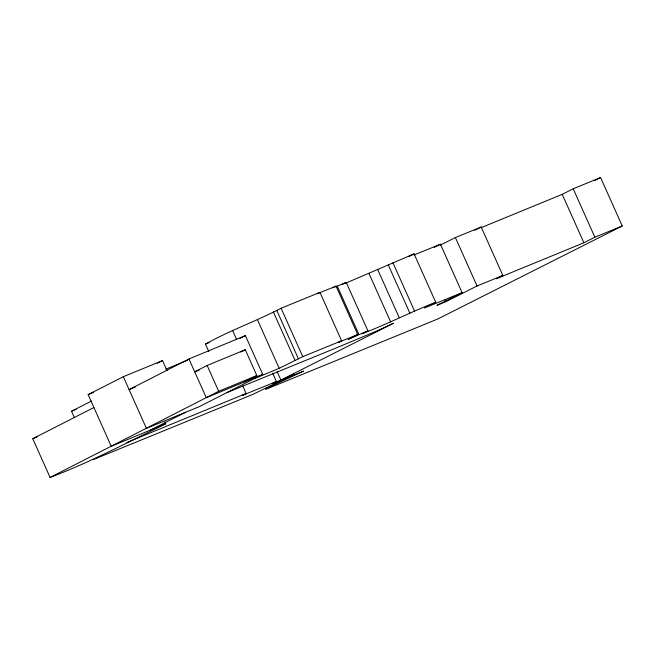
<?xml version="1.0" encoding="UTF-8"?>
<svg xmlns="http://www.w3.org/2000/svg" width="655" height="655" viewBox="0 0 655 655"><rect width="100%" height="100%" fill="white"/><g stroke="black" fill="none" stroke-linecap="round" stroke-linejoin="round"><path stroke-width="0.98" d="M272.652 373.121L276.402 381.497L272.914 383.306L280.905 380.056L393.483 323.243L376.862 330.971L336.277 347.911L227.121 392.501M244.258 381.98L256.825 375.577L245.273 349.745L207.144 365.457L194.74 371.884L199.366 369.969M256.825 375.577L218.696 391.289L50.083 477.446L32.75 438.703L93.911 407.525M208.798 351.53L205.465 344.08C229.864 330.382 256.359 321.196 281.101 308.235L319.943 292.367L341.607 340.796L338.856 342.172L357.712 334.549L336.048 286.129L317.2 293.751L319.943 292.367M254.165 378.721L279.186 368.323L302.766 356.656L341.607 340.796M157.282 363.271L162.514 360.594L167.05 370.746M162.514 360.594L123.312 376.699L146.417 428.354L199.431 406.599L262.712 374.357L245.379 335.622L188.959 358.973L129.084 389.619L135.716 386.892M342.18 284.45L346.225 282.37L367.889 330.791L362.223 333.706C387.146 324.151 410.865 311.96 435.747 302.299L414.083 253.878L345.152 283.394M185.619 412.249L150.208 430.188M164.929 421.926L165.756 423.769L111.244 446.268L88.138 394.613L123.312 376.699M74.449 417.743L71.526 411.225L91.544 401.016M239.959 338.381L245.379 335.622M240.786 352.038L245.273 349.745M50.083 477.446C89.915 462.324 127.569 442.469 165.756 423.769M332.584 287.889L336.048 286.129M357.712 334.549L348.182 339.396L367.889 330.791M474.744 230.282L481.188 227.023L502.852 275.452L496.4 278.711L583.892 242.768L594.871 237.2L622.25 225.983L600.586 177.554L573.207 188.779L562.227 194.347L481.327 227.58M242.809 386.065L246.141 393.508L242.653 395.284L276.402 381.497M335.622 286.882L346.225 282.37M408.876 256.506L414.083 253.878M434.15 247.402L440.438 244.225L462.102 292.654L436.95 305.336L445.818 301.718L477.053 285.981L502.852 275.452M440.217 245.199L455.389 237.56L481.188 227.023M435.747 302.299L424.456 307.989L462.102 292.654M594.404 180.641L600.586 177.554M622.25 225.983L437.524 319.1L266.069 389.234L265.357 389.005L303.552 371.09L284.909 378.803L293.956 374.152L253.076 394.318L93.19 459.646M88.138 394.613L93.706 392.32M32.75 438.703L37.433 436.77M262.712 374.357L206.292 397.708L188.959 358.973M165.789 369.183L187.559 360.25M126.857 442.485L246.141 393.508M205.465 344.08L209.223 342.54M71.526 411.225L76.258 409.293M414.083 254.967L440.438 244.225M573.207 188.779L594.871 237.2M562.227 194.347L583.892 242.768M455.389 237.56L477.053 285.981M444.982 299.859L445.818 301.718M392.877 262.589L414.541 311.019M388.276 264.89L409.94 313.311M377.567 269.262L399.231 317.683M369.027 273.602L390.691 322.023M337.243 286.055L358.907 334.484M281.101 308.235L302.766 356.656M276.787 310.462L298.451 358.883M273.34 311.87L294.996 360.299M257.521 319.902L279.186 368.323M277.155 371.672L280.905 380.056M232.509 330.3L236.676 339.609M207.144 365.457L218.696 391.289"/></g></svg>
